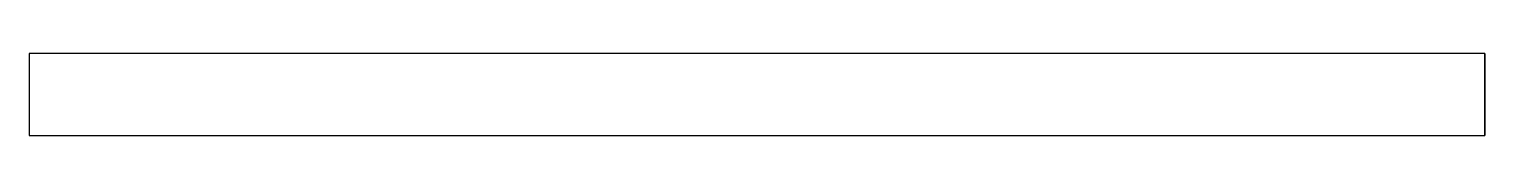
# Model space of a CAD drawing. Extents: x 0 to 266, y 0 to 15.
import ezdxf

# ---------------------------------------------------------------- set-up
doc = ezdxf.new("R2010")
doc.units = 0
doc.layers.get('0').update_dxf_attribs({"linetype": 'CONTINUOUS'})

msp = doc.modelspace()

# ---------------------------------------------------------------- linework, layer by layer
at = {"linetype": 'CONTINUOUS'}
for p, q in [((265.62, 15), (0, 15)), ((0, 15), (0, 0)), ((265.62, 15), (0, 15)), ((0, 15), (0, 0)), ((265.62, 15), (265.62, 0)), ((265.62, 0), (265.62, 15)), ((0, 0), (265.62, 0)), ((0, 0), (265.62, 0))]:
    msp.add_line(p, q, dxfattribs=at)

doc.saveas('drawing.dxf')
